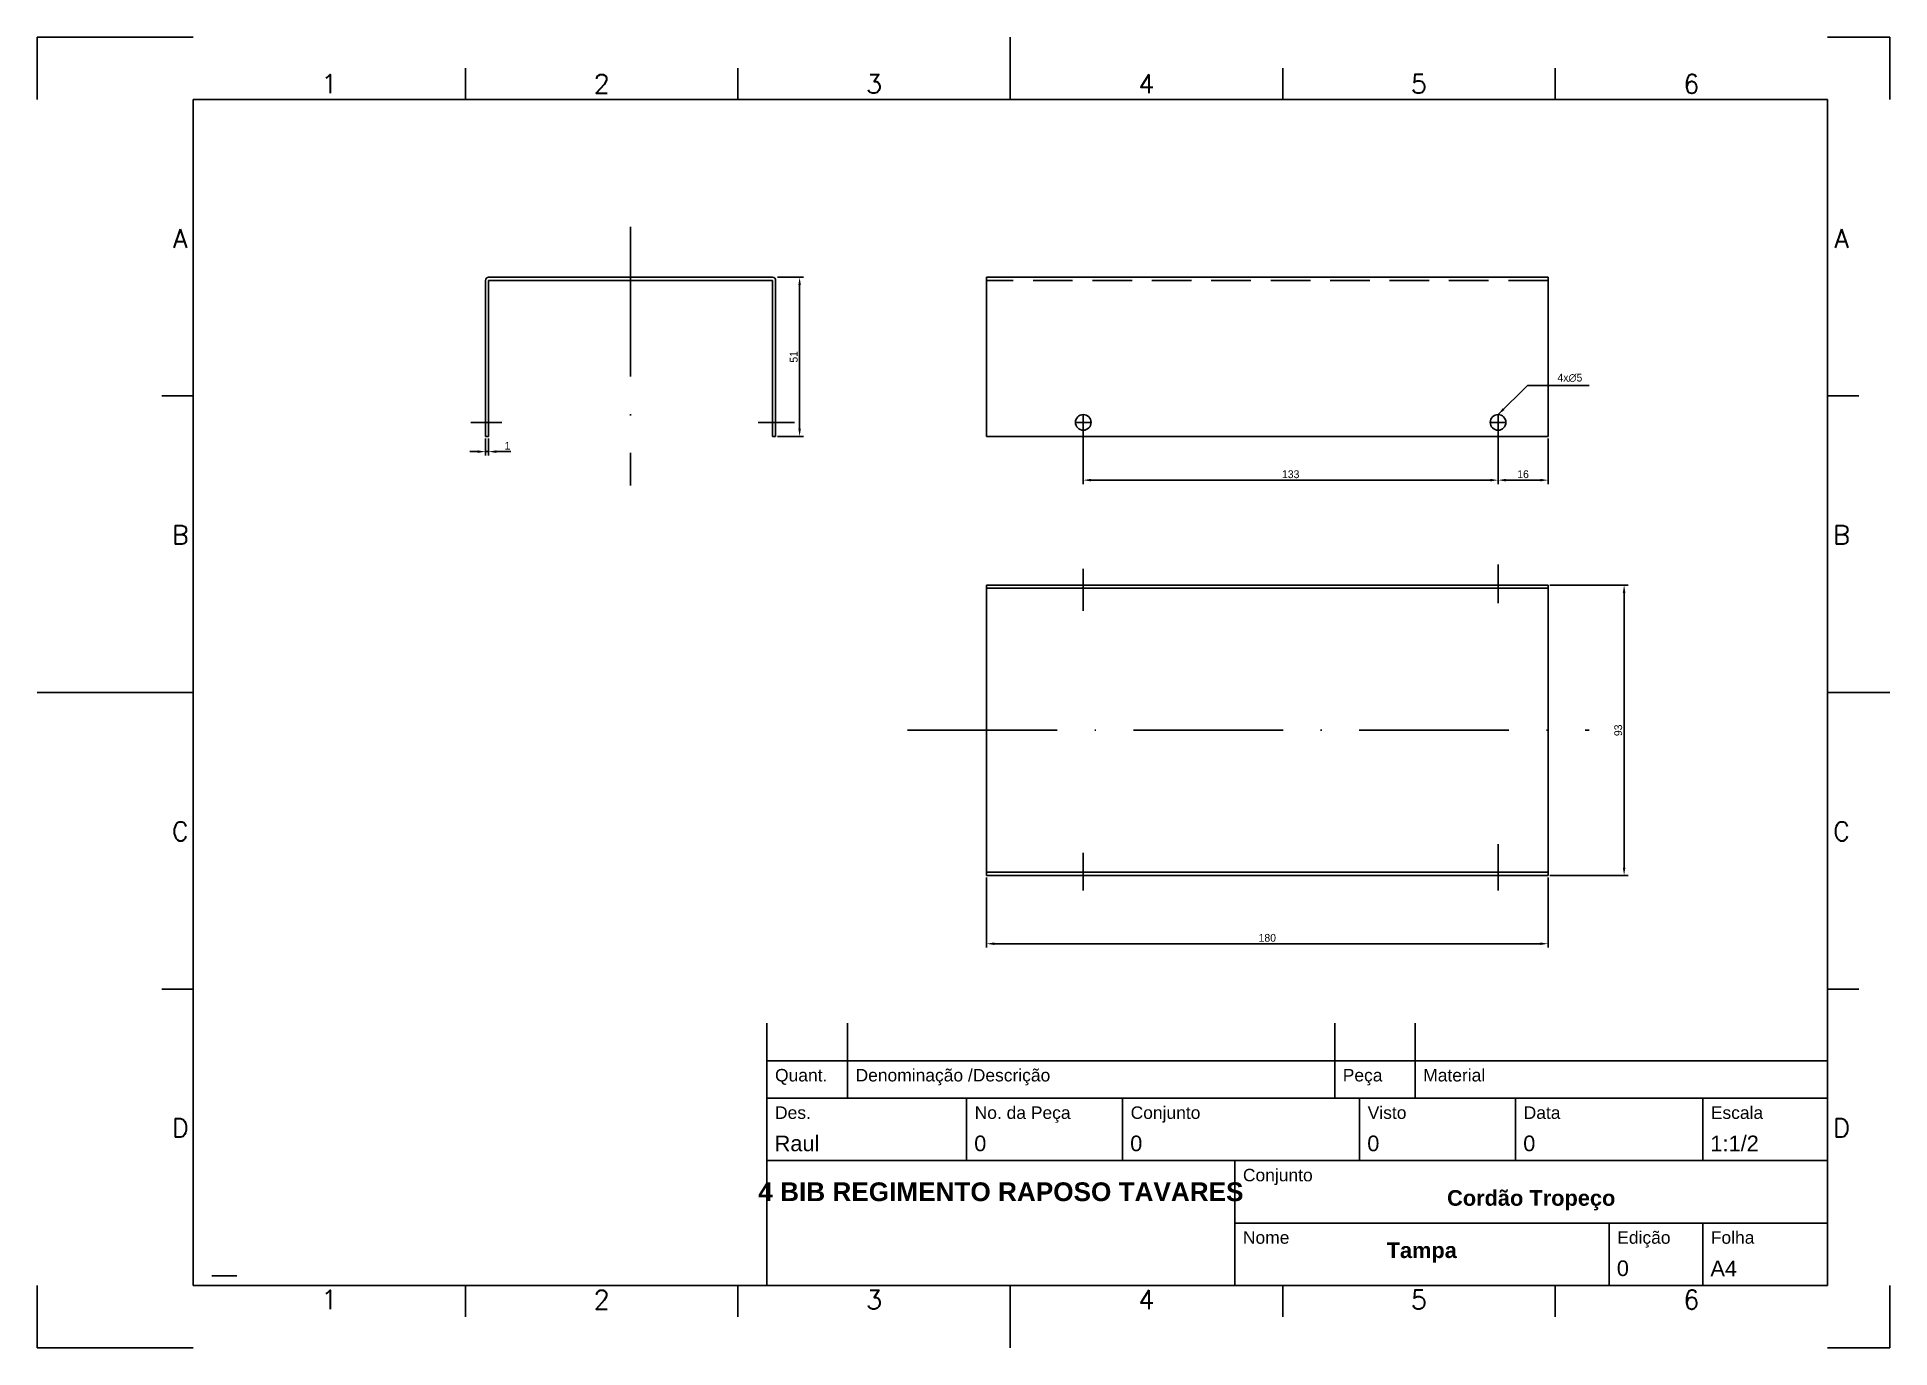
# Paper-space layout 'Tampa' of a CAD drawing. Header units: millimetres. Extents: x 0 to 297, y 0 to 210.
# The model-space entities are those that its viewports show. They can reach past a viewport. Long polylines and large blocks are cut down to what shows.
import ezdxf
from ezdxf.enums import TextEntityAlignment as Align

# ---------------------------------------------------------------- set-up
doc = ezdxf.new("R2010")
doc.units = ezdxf.units.MM
doc.linetypes.add('ACAD_ISO10W100', pattern=[18, 12, -3, 0, -3])
doc.linetypes.add('HIDDEN2', pattern=[4.7625, 3.175, -1.5875])
for name, color, linetype in [('Contorno', 7, 'Continuous'), ('Cortes', 140, 'HIDDEN2'), ('Cotas', 1, 'Continuous'), ('FRAME 050', 6, 'Continuous'), ('Linhas_de_Centro', 5, 'ACAD_ISO10W100'), ('Object', 7, 'Continuous'), ('Texto', 7, 'Continuous')]:
    doc.layers.add(name, color=color, linetype=linetype)
doc.layers.get('FRAME 050').off()
doc.styles.add('Roman', font='romans', dxfattribs={"bigfont": 'bigfont'})
doc.styles.add('texto2', font='ARIAL.TTF', dxfattribs={"height": 2})
doc.styles.add('Texto2.5', font='ARIAL.TTF', dxfattribs={"height": 2.5})
doc.dimstyles.new('ISO-25', dxfattribs={"dimtxt": 2.5, "dimasz": 2.5, "dimexe": 1.25, "dimexo": 0.625, "dimtad": 1, "dimtxsty": 'Standard', "dimcen": 2.5, "dimadec": 0, "dimazin": 0, "dimtfac": 1, "dimtmove": 0, "dimatfit": 3, "dimfxl": 0, "dimarcsym": 0})

# ---------------------------------------------------------------- blocks, each defined once
blk = doc.blocks.new('*D21')
at = {"layer": 'Cotas', "color": 0, "lineweight": -2}
for p, q in [((-1139.88, 192.69), (-1131.56, 192.69)), ((-1132.81, 190.19), (-1132.81, 144.19)), ((-1139.88, 141.69), (-1131.56, 141.69))]:
    blk.add_line(p, q, dxfattribs=at)
at = {"layer": 'Cotas', "color": 0}
for points in [[(-1133.22, 190.19), (-1132.39, 190.19), (-1132.81, 192.69)], [(-1133.22, 144.19), (-1132.39, 144.19), (-1132.81, 141.69)]]:
    blk.add_solid(points, dxfattribs=at)
at = {"layer": 'Defpoints', "color": 0}
for p in [(-1140.51, 192.69), (-1140.51, 141.69), (-1132.81, 141.69)]:
    blk.add_point(p, dxfattribs=at)
at = {"layer": 'Cotas', "color": 0, "insert": (-1134.68, 167.19), "char_height": 2.5, "attachment_point": 5, "rotation": 90}
blk.add_mtext('51', dxfattribs=at)
blk = doc.blocks.new('*D22')
at = {"layer": 'Cotas', "color": 0, "lineweight": -2}
for p, q in [((-892.26, 94.03), (-867.24, 94.03)), ((-868.49, 91.53), (-868.49, 3.53)), ((-892.26, 1.03), (-867.24, 1.03))]:
    blk.add_line(p, q, dxfattribs=at)
at = {"layer": 'Cotas', "color": 0}
for points in [[(-868.91, 91.53), (-868.07, 91.53), (-868.49, 94.03)], [(-868.91, 3.53), (-868.07, 3.53), (-868.49, 1.03)]]:
    blk.add_solid(points, dxfattribs=at)
at = {"layer": 'Defpoints', "color": 0}
for p in [(-892.88, 94.03), (-892.88, 1.03), (-868.49, 1.03)]:
    blk.add_point(p, dxfattribs=at)
at = {"layer": 'Cotas', "color": 0, "insert": (-870.37, 47.53), "char_height": 2.5, "attachment_point": 5, "rotation": 90}
blk.add_mtext('93', dxfattribs=at)
blk = doc.blocks.new('*D23')
at = {"layer": 'Cotas', "color": 0, "lineweight": -2}
for p, q in [((-1236.01, 136.81), (-1238.51, 136.81)), ((-1233.51, 141.06), (-1233.51, 135.56)), ((-1233.51, 136.81), (-1232.51, 136.81)), ((-1232.51, 141.06), (-1232.51, 135.56)), ((-1230.01, 136.81), (-1225.42, 136.81))]:
    blk.add_line(p, q, dxfattribs=at)
at = {"layer": 'Cotas', "color": 0}
for points in [[(-1236.01, 137.23), (-1236.01, 136.39), (-1233.51, 136.81)], [(-1230.01, 137.23), (-1230.01, 136.39), (-1232.51, 136.81)]]:
    blk.add_solid(points, dxfattribs=at)
at = {"layer": 'Defpoints', "color": 0}
for p in [(-1233.51, 141.69), (-1232.51, 141.69), (-1232.51, 136.81)]:
    blk.add_point(p, dxfattribs=at)
at = {"layer": 'Cotas', "color": 0, "insert": (-1226.47, 138.69), "char_height": 2.5, "attachment_point": 5}
blk.add_mtext('1', dxfattribs=at)
blk = doc.blocks.new('*D25')
at = {"layer": 'Cotas', "color": 0, "lineweight": -2}
for p, q in [((-1072.88, 0.4), (-1072.88, -22.11)), ((-892.88, 0.4), (-892.88, -22.11)), ((-1070.38, -20.86), (-895.38, -20.86))]:
    blk.add_line(p, q, dxfattribs=at)
at = {"layer": 'Cotas', "color": 0}
for points in [[(-1070.38, -20.44), (-1070.38, -21.27), (-1072.88, -20.86)], [(-895.38, -20.44), (-895.38, -21.27), (-892.88, -20.86)]]:
    blk.add_solid(points, dxfattribs=at)
at = {"layer": 'Defpoints', "color": 0}
for p in [(-1072.88, 1.03), (-892.88, 1.03), (-892.88, -20.86)]:
    blk.add_point(p, dxfattribs=at)
at = {"layer": 'Cotas', "color": 0, "insert": (-982.88, -18.98), "char_height": 2.5, "attachment_point": 5}
blk.add_mtext('180', dxfattribs=at)
blk = doc.blocks.new('*D26')
at = {"layer": 'Cotas', "color": 0, "lineweight": -2}
for p, q in [((-1041.88, 145.56), (-1041.88, 126.43)), ((-908.88, 145.56), (-908.88, 126.43)), ((-1039.38, 127.68), (-911.38, 127.68))]:
    blk.add_line(p, q, dxfattribs=at)
at = {"layer": 'Cotas', "color": 0}
for points in [[(-1039.38, 128.1), (-1039.38, 127.27), (-1041.88, 127.68)], [(-911.38, 128.1), (-911.38, 127.27), (-908.88, 127.68)]]:
    blk.add_solid(points, dxfattribs=at)
at = {"layer": 'Defpoints', "color": 0}
for p in [(-1041.88, 146.19), (-908.88, 146.19), (-908.88, 127.68)]:
    blk.add_point(p, dxfattribs=at)
at = {"layer": 'Cotas', "color": 0, "insert": (-975.38, 129.56), "char_height": 2.5, "attachment_point": 5}
blk.add_mtext('133', dxfattribs=at)
blk = doc.blocks.new('*D27')
at = {"layer": 'Cotas', "color": 0, "lineweight": -2}
for p, q in [((-908.88, 145.56), (-908.88, 126.43)), ((-892.88, 141.06), (-892.88, 126.43)), ((-906.38, 127.68), (-895.38, 127.68))]:
    blk.add_line(p, q, dxfattribs=at)
at = {"layer": 'Cotas', "color": 0}
for points in [[(-906.38, 128.1), (-906.38, 127.27), (-908.88, 127.68)], [(-895.38, 128.1), (-895.38, 127.27), (-892.88, 127.68)]]:
    blk.add_solid(points, dxfattribs=at)
at = {"layer": 'Defpoints', "color": 0}
for p in [(-908.88, 146.19), (-892.88, 141.69), (-892.88, 127.68)]:
    blk.add_point(p, dxfattribs=at)
at = {"layer": 'Cotas', "color": 0, "insert": (-900.88, 129.56), "char_height": 2.5, "attachment_point": 5}
blk.add_mtext('16', dxfattribs=at)

msp = doc.modelspace()

# ---------------------------------------------------------------- linework, layer by layer
at = {"layer": 'Contorno'}
for p, q in [((-1233.507, 191.69), (-1233.507, 141.69)), ((-1232.507, 192.69), (-1141.507, 192.69)), ((-1232.507, 191.69), (-1232.507, 141.69)), ((-1232.507, 191.69), (-1141.507, 191.69)), ((-1141.507, 191.69), (-1141.507, 141.69)), ((-1140.507, 191.69), (-1140.507, 141.69)), ((-892.881, 192.69), (-1072.881, 192.69)), ((-1072.881, 192.69), (-1072.881, 141.69)), ((-892.881, 141.69), (-892.881, 192.69)), ((-1233.507, 141.69), (-1232.507, 141.69)), ((-1141.507, 141.69), (-1140.507, 141.69)), ((-1072.881, 141.69), (-892.881, 141.69)), ((-908.881, 141.69), (-1041.881, 141.69)), ((-892.881, 141.69), (-908.881, 141.69)), ((-1072.881, 94.028), (-892.881, 94.028)), ((-1072.881, 1.028), (-1072.881, 94.028)), ((-1072.881, 93.028), (-892.881, 93.028)), ((-892.881, 94.028), (-892.881, 1.028)), ((-892.881, 2.028), (-1072.881, 2.028)), ((-892.881, 1.028), (-1072.881, 1.028))]:
    msp.add_line(p, q, dxfattribs=at)
for centre in [(-1041.881, 146.19), (-908.881, 146.19)]:
    msp.add_circle(centre, 2.5, dxfattribs=at)
for centre, start, end in [((-1232.507, 191.69), 90, 180), ((-1141.507, 191.69), 0, 90)]:
    msp.add_arc(centre, 1, start, end, dxfattribs=at)
at = {"layer": 'Cortes'}
msp.add_line((-892.881, 191.69), (-1072.881, 191.69), dxfattribs=at)
at = {"layer": 'Linhas_de_Centro'}
for p, q in [((-1187.007, 208.835), (-1187.007, 125.928)), ((-1041.881, 143.69), (-1041.881, 148.69)), ((-908.881, 143.69), (-908.881, 148.69)), ((-1228.324, 146.19), (-1238.179, 146.19)), ((-1134.453, 146.19), (-1146.061, 146.19)), ((-1044.381, 146.19), (-1039.381, 146.19)), ((-911.381, 146.19), (-906.381, 146.19)), ((-1041.881, 99.238), (-1041.881, 85.796)), ((-908.881, 100.653), (-908.881, 88.272)), ((-1098.212, 47.528), (-879.723, 47.528)), ((-1041.881, 8.279), (-1041.881, -3.761)), ((-908.881, 10.998), (-908.881, -3.761))]:
    msp.add_line(p, q, dxfattribs=at)

# ---------------------------------------------------------------- texts
at = {"layer": 'Cotas', "insert": (-889.864, 161.77), "char_height": 2.5, "width": 25.3366, "attachment_point": 1}
msp.add_mtext('4x{\\Fgdt.shx;n}5', dxfattribs=at)

# ---------------------------------------------------------------- dimensions: what is measured, and where the dimension line sits
at = {"layer": 'Cotas'}
for base, p1, p2, picture, middle in [((-1132.807, 141.69), (-1140.507, 192.69), (-1140.507, 141.69), '*D21', (-1134.682, 167.19)), ((-868.49, 1.028), (-892.881, 94.028), (-892.881, 1.028), '*D22', (-870.365, 47.528))]:
    dim = msp.add_linear_dim(base=base, p1=p1, p2=p2, angle=90, dimstyle='ISO-25', dxfattribs=at)
    dim.commit()
    dim.dimension.update_dxf_attribs({"geometry": picture, "text_midpoint": middle})
for base, p1, p2, picture, middle in [((-908.881, 127.683), (-1041.881, 146.19), (-908.881, 146.19), '*D26', (-975.381, 129.558)), ((-1232.507, 136.811), (-1233.507, 141.69), (-1232.507, 141.69), '*D23', (-1226.465, 138.686)), ((-892.881, -20.855), (-1072.881, 1.028), (-892.881, 1.028), '*D25', (-982.881, -18.98))]:
    dim = msp.add_linear_dim(base=base, p1=p1, p2=p2, dimstyle='ISO-25', dxfattribs=at)
    dim.commit()
    dim.dimension.update_dxf_attribs({"geometry": picture, "text_midpoint": middle})
dim = msp.add_linear_dim(base=(-892.881, 127.683), p1=(-908.881, 146.19), p2=(-892.881, 141.69), dimstyle='ISO-25', override={"dimtmove": 1}, dxfattribs=at)
dim.commit()
dim.dimension.update_dxf_attribs({"geometry": '*D27', "text_midpoint": (-900.881, 129.558)})

# ---------------------------------------------------------------- leaders
msp.add_leader([(-908.881, 148.69), (-899.508, 158.016), (-879.729, 158.016)], dimstyle='ISO-25', override={"dimgap": 0.625, "dimtad": 0}, dxfattribs=at)

psp = doc.layouts.new('Tampa')

# ---------------------------------------------------------------- linework, layer by layer
for p, q in [((0, 210), (25, 210)), ((0, 200), (0, 210)), ((156, 200), (156, 210)), ((287, 210), (297, 210)), ((297, 210), (297, 200)), ((68.67, 200), (68.67, 205)), ((112.33, 200), (112.33, 205)), ((156, 200), (156, 205)), ((199.67, 200), (199.67, 205)), ((243.33, 200), (243.33, 205)), ((25, 200), (287, 200)), ((25, 10), (25, 200)), ((287, 200), (287, 10)), ((25, 152.5), (20, 152.5)), ((287, 152.5), (292, 152.5)), ((25, 105), (0, 105)), ((25, 105), (20, 105)), ((287, 105), (297, 105)), ((287, 105), (292, 105)), ((25, 57.5), (20, 57.5)), ((287, 57.5), (292, 57.5)), ((0, 0), (0, 10)), ((287, 10), (25, 10)), ((68.67, 10), (68.67, 5)), ((112.33, 10), (112.33, 5)), ((156, 10), (156, 0)), ((156, 10), (156, 5)), ((199.67, 10), (199.67, 5)), ((243.33, 10), (243.33, 5)), ((297, 10), (297, 0)), ((25, 0), (0, 0)), ((297, 0), (287, 0))]:
    psp.add_line(p, q)
at = {"color": 0}
for p, q in [((287, 49), (287, 10)), ((287, 10), (287, 49)), ((157.3, 10), (287, 10))]:
    psp.add_line(p, q, dxfattribs=at)
at = {"layer": 'Contorno'}
for p, q in [((117, 46), (117, 52)), ((129.91, 52), (129.91, 46)), ((208, 52), (208, 46)), ((220.9, 52), (220.9, 46)), ((117, 46), (287, 46)), ((117, 46), (287, 46)), ((117, 40), (117, 46)), ((117, 46), (117, 40)), ((117, 46), (117, 40)), ((117, 40), (117, 46)), ((129.91, 46), (129.91, 40)), ((208, 46), (208, 40)), ((220.9, 46), (220.9, 40)), ((117, 40), (287, 40)), ((117, 10), (117, 40)), ((149, 30), (149, 40)), ((174, 30), (174, 40)), ((212, 30), (212, 40)), ((237, 30), (237, 40)), ((267, 30), (267, 40)), ((117, 30), (287, 30)), ((192, 10), (192, 30)), ((192, 20), (287, 20)), ((252, 10), (252, 20)), ((267, 10), (267, 20))]:
    psp.add_line(p, q, dxfattribs=at)
at = {"layer": 'Object'}
psp.add_line((28, 11.54), (32, 11.54), dxfattribs=at)
at = {"layer": 'Texto'}
psp.add_line((252, 15), (252, 15), dxfattribs=at)

# ---------------------------------------------------------------- texts
at = {"style": 'Roman'}
for s, p in [('1', (46.83, 201)), ('2', (90.5, 201)), ('3', (134.17, 201)), ('4', (177.83, 201)), ('5', (221.5, 201)), ('6', (265.17, 201)), ('A', (22.95, 176.25)), ('A', (289.24, 176.25)), ('B', (22.95, 128.75)), ('B', (289.24, 128.75)), ('C', (22.95, 81.25)), ('C', (289.24, 81.25)), ('D', (22.95, 33.75)), ('D', (289.24, 33.75)), ('1', (46.83, 6.23)), ('2', (90.5, 6.23)), ('3', (134.17, 6.23)), ('4', (177.83, 6.23)), ('5', (221.5, 6.23)), ('6', (265.17, 6.23))]:
    psp.add_text(s, height=3, dxfattribs=at).set_placement(p, align=Align.CENTER)
at = {"layer": 'Texto'}
for s, insert, char_height, width, attachment_point, style in [('Quant.', (118.29, 44.69), 2, 30.3514, 1, 'texto2'), ('Denominação /Descrição', (131.2, 44.69), 2, 71.2648, 1, 'texto2'), ('Peça', (209.29, 44.69), 2, 11.6189, 1, 'texto2'), ('Material', (222.19, 44.69), 2, 11.6189, 1, 'texto2'), ('Des.', (118.29, 38.69), 2, 30.3514, 1, 'texto2'), ('No. da Peça', (150.29, 38.69), 2, 30.3514, 1, 'texto2'), ('Conjunto', (175.29, 38.69), 2, 30.3514, 1, 'texto2'), ('Visto', (213.29, 38.69), 2, 30.3514, 1, 'texto2'), ('Data', (238.29, 38.69), 2, 11.6189, 1, 'texto2'), ('Escala', (268.29, 38.69), 2, 11.6189, 1, 'texto2'), ('Raul', (118.22, 31.48), 2.5, 35.3309, 7, 'Texto2.5'), ('0', (150.22, 31.48), 2.5, 35.3309, 7, 'Texto2.5'), ('0', (175.22, 31.48), 2.5, 35.3309, 7, 'Texto2.5'), ('0', (213.22, 31.48), 2.5, 35.3309, 7, 'Texto2.5'), ('0', (238.22, 31.48), 2.5, 35.3309, 7, 'Texto2.5'), ('1:1/2', (268.22, 31.48), 2.5, 35.3309, 7, 'Texto2.5'), ('Conjunto', (193.29, 28.69), 2, 30.3514, 1, 'texto2'), ('{\\fArial|b1|i0|c0|p34;4 BIB REGIMENTO RAPOSO TAVARES}', (154.5, 25), 3, 75, 5, 'Texto2.5'), ('{\\fArial|b1|i0|c0|p34;Cordão Tropeço}', (239.5, 23.65), 2.5, 95, 5, 'Texto2.5'), ('Nome', (193.29, 18.69), 2, 30.3514, 1, 'texto2'), ('Edição', (253.29, 18.69), 2, 11.6189, 1, 'texto2'), ('Folha', (268.29, 18.69), 2, 11.6189, 1, 'texto2'), ('{\\fArial|b1|i0|c0|p34;Tampa}', (221.95, 15.27), 2.5, 95, 5, 'Texto2.5'), ('0', (253.22, 11.48), 2.5, 35.3309, 7, 'Texto2.5'), ('A4', (268.22, 11.48), 2.5, 35.3309, 7, 'Texto2.5')]:
    psp.add_mtext(s, dxfattribs=dict(at, insert=insert, char_height=char_height, width=width, attachment_point=attachment_point, style=style))

# ---------------------------------------------------------------- viewports
at = {"layer": 'FRAME 050'}
psp.add_viewport(center=(152.69, 128.75), size=(255.39, 142.5), view_center_point=(-1071.89, 107.139), view_height=285, dxfattribs=at)

doc.saveas('drawing.dxf')
